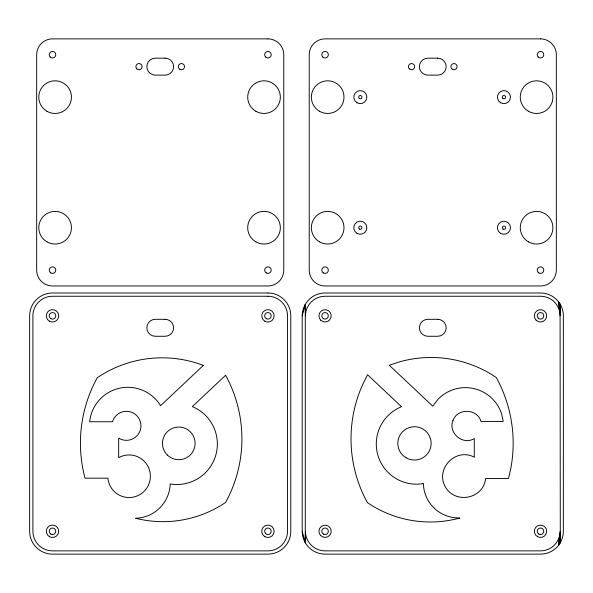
<?xml version="1.0" encoding="UTF-8"?>
<svg xmlns="http://www.w3.org/2000/svg" width="593" height="593" viewBox="0 0 593 593"><rect width="100%" height="100%" fill="white"/><g stroke="black" fill="none" stroke-linecap="round" stroke-linejoin="round"><path stroke-width="0.89" d="M305.276 542.706L305.276 304.417L302.215 315.839L302.215 531.276L305.276 542.706L305.477 531.276M560.088 315.839L560.289 304.417L558.628 301.933L560.088 315.839L560.289 542.706L558.628 545.189L560.088 531.276M560.289 304.417L559.918 313.282L558.628 301.933M305.477 315.839L305.276 304.417M558.628 545.189L559.918 533.833L560.289 542.706M423.046 483.621L423.387 483.91A35.187 35.187 0 0 0 457.707 517.926L459.857 518.112L457.744 518.564A111.84 111.84 0 0 1 367.49 502.686L367.408 502.642A132.484 132.484 0 0 1 362.442 385.035L367.564 374.732L401.468 406.679L401.083 406.894A40.168 40.168 0 0 0 423.046 483.629M302.215 531.276A22.853 22.853 0 0 0 325.06 554.129L540.497 554.129A22.853 22.853 0 0 0 563.35 531.276L563.35 315.839A22.853 22.853 0 0 0 540.497 292.994L325.06 292.994A22.853 22.853 0 0 0 302.215 315.839M559.421 310.769A19.584 19.584 0 0 0 540.497 296.255L325.06 296.255A19.584 19.584 0 0 0 305.647 313.282M559.421 536.346A19.584 19.584 0 0 1 540.497 550.867L325.06 550.867A19.584 19.584 0 0 1 305.647 533.833M452.941 420.578C447.937 432.949 462.963 445.728 474.274 438.546L474.274 457.225C456.165 447.344 435.432 468.136 445.024 486.304C454.623 504.613 483.584 499.128 485.63 478.507L508.498 478.507L510.521 469.834A135.93 135.93 0 0 0 512.174 426.738L510.855 418.176A136.086 136.086 0 0 0 496.259 377.504A116.117 116.117 0 0 0 398.592 362.123L389.297 365.258L432.727 406.175L437.745 399.593A38.041 38.041 0 0 1 501.671 414.07L503.212 421.423L480.96 421.423C477.313 408.399 457.418 407.851 452.941 420.578M203.347 365.399L160.584 405.686A38.375 38.375 0 0 0 89.654 421.749L112.507 421.749A14.514 14.514 0 0 1 131.787 412.328A14.514 14.514 0 0 1 139.37 432.416A14.514 14.514 0 0 1 118.667 438.079L118.667 457.663A21.304 21.304 0 0 1 148.939 468.507A21.304 21.304 0 0 1 133.974 496.971A21.304 21.304 0 0 1 107.882 478.18L85.029 478.18A135.604 135.604 0 0 1 97.252 377.734A115.739 115.739 0 0 1 203.347 365.399M225.607 375.273L192.347 406.613A40.48 40.48 0 0 1 170.206 483.947A35.498 35.498 0 0 1 135.589 518.245A111.528 111.528 0 0 0 225.607 502.412A132.113 132.113 0 0 0 225.607 375.273M267.94 38.871L52.503 38.871A15.833 15.833 0 0 0 36.67 54.704L36.67 270.141A15.833 15.833 0 0 0 52.503 285.974L267.94 285.974A15.833 15.833 0 0 0 283.773 270.141L283.773 54.704A15.833 15.833 0 0 0 267.94 38.871M540.497 38.871L325.06 38.871A15.833 15.833 0 0 0 309.227 54.704L309.227 270.141A15.833 15.833 0 0 0 325.06 285.974L540.497 285.974A15.833 15.833 0 0 0 556.33 270.141L556.33 54.704A15.833 15.833 0 0 0 540.497 38.871M165.113 58.158L155.322 58.158A8.487 8.487 0 0 0 146.834 66.646A8.487 8.487 0 0 0 155.322 75.133L165.113 75.133A8.487 8.487 0 0 0 173.601 66.646A8.487 8.487 0 0 0 165.113 58.158M437.678 58.158L427.887 58.158A8.487 8.487 0 0 0 419.399 66.646A8.487 8.487 0 0 0 427.887 75.133L437.678 75.133A8.487 8.487 0 0 0 446.166 66.646A8.487 8.487 0 0 0 437.678 58.158M267.94 292.994L52.503 292.994A22.853 22.853 0 0 0 29.65 315.839L29.65 531.276A22.853 22.853 0 0 0 52.503 554.129L267.94 554.129A22.853 22.853 0 0 0 290.785 531.276L290.785 315.839A22.853 22.853 0 0 0 267.94 292.994M267.94 296.255L52.503 296.255A19.584 19.584 0 0 0 32.911 315.839L32.911 531.276A19.584 19.584 0 0 0 52.503 550.867L267.94 550.867A19.584 19.584 0 0 0 287.523 531.276L287.523 315.839A19.584 19.584 0 0 0 267.94 296.255M165.113 319.301L155.322 319.301A8.487 8.487 0 0 0 146.834 327.781A8.487 8.487 0 0 0 155.322 336.268L165.113 336.268A8.487 8.487 0 0 0 173.601 327.781A8.487 8.487 0 0 0 165.113 319.301M437.678 319.301L427.887 319.301A8.487 8.487 0 0 0 419.399 327.781A8.487 8.487 0 0 0 427.887 336.268L437.678 336.268A8.487 8.487 0 0 0 446.166 327.781A8.487 8.487 0 0 0 437.678 319.301M255.865 111.262A16.322 16.322 0 0 0 280.341 97.126A16.322 16.322 0 0 0 255.865 82.998A16.322 16.322 0 0 0 255.865 111.262M179.887 69.329A3.098 3.098 0 0 0 184.534 66.646A3.098 3.098 0 0 0 179.887 63.962A3.098 3.098 0 0 0 179.887 69.329M136.805 68.84A3.098 3.098 0 0 0 141.994 67.446A3.098 3.098 0 0 0 138.199 63.651A3.098 3.098 0 0 0 136.805 68.84M255.865 241.84A16.322 16.322 0 0 0 280.341 227.705A16.322 16.322 0 0 0 255.865 213.576A16.322 16.322 0 0 0 255.865 241.84M46.951 111.262A16.322 16.322 0 0 0 71.434 97.126A16.322 16.322 0 0 0 46.951 82.998A16.322 16.322 0 0 0 46.951 111.262M46.951 241.84A16.322 16.322 0 0 0 71.434 227.705A16.322 16.322 0 0 0 46.951 213.576A16.322 16.322 0 0 0 46.951 241.84M50.865 272.965A3.262 3.262 0 0 0 55.764 270.141A3.262 3.262 0 0 0 50.865 267.317A3.262 3.262 0 0 0 50.865 272.965M266.309 272.965A3.262 3.262 0 0 0 271.201 270.141A3.262 3.262 0 0 0 266.309 267.317A3.262 3.262 0 0 0 266.309 272.965M265.627 57.01A3.262 3.262 0 0 0 271.09 55.549A3.262 3.262 0 0 0 267.095 51.547A3.262 3.262 0 0 0 265.627 57.01M50.19 57.01A3.262 3.262 0 0 0 55.653 55.549A3.262 3.262 0 0 0 51.658 51.547A3.262 3.262 0 0 0 50.19 57.01M167.419 455.09A16.322 16.322 0 0 0 194.615 447.359A16.322 16.322 0 0 0 174.32 427.679A16.322 16.322 0 0 0 167.419 455.09M266.309 318.671A3.262 3.262 0 0 0 271.201 315.839A3.262 3.262 0 0 0 266.309 313.015A3.262 3.262 0 0 0 266.309 318.671M50.865 534.108A3.262 3.262 0 0 0 55.764 531.276A3.262 3.262 0 0 0 50.865 528.452A3.262 3.262 0 0 0 50.865 534.108M49.397 536.65A6.204 6.204 0 0 0 58.7 531.276A6.204 6.204 0 0 0 49.397 525.909A6.204 6.204 0 0 0 49.397 536.65M264.834 321.213A6.204 6.204 0 0 0 274.136 315.839A6.204 6.204 0 0 0 264.834 310.473A6.204 6.204 0 0 0 264.834 321.213M50.865 318.671A3.262 3.262 0 0 0 55.764 315.839A3.262 3.262 0 0 0 50.865 313.015A3.262 3.262 0 0 0 50.865 318.671M49.397 321.213A6.204 6.204 0 0 0 58.7 315.839A6.204 6.204 0 0 0 49.397 310.473A6.204 6.204 0 0 0 49.397 321.213M265.627 533.589A3.262 3.262 0 0 0 271.09 532.121A3.262 3.262 0 0 0 267.095 528.126A3.262 3.262 0 0 0 265.627 533.589M264.834 536.65A6.204 6.204 0 0 0 274.136 531.276A6.204 6.204 0 0 0 264.834 525.909A6.204 6.204 0 0 0 264.834 536.65M405.938 457.67A16.648 16.648 0 0 0 431.133 443.631A16.648 16.648 0 0 0 406.375 428.828A16.648 16.648 0 0 0 405.938 457.67M538.867 534.108A3.262 3.262 0 0 0 543.766 531.276A3.262 3.262 0 0 0 538.867 528.452A3.262 3.262 0 0 0 538.867 534.108M538.192 318.152A3.262 3.262 0 0 0 543.655 316.684A3.262 3.262 0 0 0 539.652 312.689A3.262 3.262 0 0 0 538.192 318.152M323.43 318.671A3.262 3.262 0 0 0 328.329 315.839A3.262 3.262 0 0 0 323.43 313.015A3.262 3.262 0 0 0 323.43 318.671M323.43 534.108A3.262 3.262 0 0 0 328.329 531.276A3.262 3.262 0 0 0 323.43 528.452A3.262 3.262 0 0 0 323.43 534.108M537.414 536.621A6.167 6.167 0 0 0 546.672 531.276A6.167 6.167 0 0 0 537.414 525.939A6.167 6.167 0 0 0 537.414 536.621M320.724 535.62A6.138 6.138 0 0 0 330.99 532.87A6.138 6.138 0 0 0 323.474 525.354A6.138 6.138 0 0 0 320.724 535.62M320.724 320.183A6.138 6.138 0 0 0 330.99 317.425A6.138 6.138 0 0 0 323.474 309.909A6.138 6.138 0 0 0 320.724 320.183M536.139 320.205A6.167 6.167 0 0 0 546.457 317.44A6.167 6.167 0 0 0 538.904 309.88A6.167 6.167 0 0 0 536.139 320.205M528.422 111.262A16.322 16.322 0 0 0 552.906 97.126A16.322 16.322 0 0 0 528.422 82.998A16.322 16.322 0 0 0 528.422 111.262M452.452 69.329A3.098 3.098 0 0 0 457.099 66.646A3.098 3.098 0 0 0 452.452 63.962A3.098 3.098 0 0 0 452.452 69.329M409.37 68.84A3.098 3.098 0 0 0 414.559 67.446A3.098 3.098 0 0 0 410.764 63.651A3.098 3.098 0 0 0 409.37 68.84M528.422 241.84A16.322 16.322 0 0 0 552.906 227.705A16.322 16.322 0 0 0 528.422 213.576A16.322 16.322 0 0 0 528.422 241.84M319.516 111.262A16.322 16.322 0 0 0 343.992 97.126A16.322 16.322 0 0 0 319.516 82.998A16.322 16.322 0 0 0 319.516 111.262M319.516 241.84A16.322 16.322 0 0 0 343.992 227.705A16.322 16.322 0 0 0 319.516 213.576A16.322 16.322 0 0 0 319.516 241.84M500.677 233.36A6.53 6.53 0 0 0 510.469 227.705A6.53 6.53 0 0 0 500.677 222.056A6.53 6.53 0 0 0 500.677 233.36M323.43 272.965A3.262 3.262 0 0 0 328.329 270.141A3.262 3.262 0 0 0 323.43 267.317A3.262 3.262 0 0 0 323.43 272.965M538.867 272.965A3.262 3.262 0 0 0 543.766 270.141A3.262 3.262 0 0 0 538.867 267.317A3.262 3.262 0 0 0 538.867 272.965M538.192 57.01A3.262 3.262 0 0 0 543.655 55.549A3.262 3.262 0 0 0 539.652 51.547A3.262 3.262 0 0 0 538.192 57.01M322.755 57.01A3.262 3.262 0 0 0 328.218 55.549A3.262 3.262 0 0 0 324.215 51.547A3.262 3.262 0 0 0 322.755 57.01M357.053 233.36A6.53 6.53 0 0 0 366.845 227.705A6.53 6.53 0 0 0 357.053 222.056A6.53 6.53 0 0 0 357.053 233.36M503.123 229.12A1.631 1.631 0 0 0 505.577 227.705A1.631 1.631 0 0 0 503.123 226.296A1.631 1.631 0 0 0 503.123 229.12M500.677 102.782A6.53 6.53 0 0 0 510.469 97.126A6.53 6.53 0 0 0 500.677 91.478A6.53 6.53 0 0 0 500.677 102.782M503.123 98.542A1.631 1.631 0 0 0 505.577 97.126A1.631 1.631 0 0 0 503.123 95.718A1.631 1.631 0 0 0 503.123 98.542M357.053 102.782A6.53 6.53 0 0 0 366.845 97.126A6.53 6.53 0 0 0 357.053 91.478A6.53 6.53 0 0 0 357.053 102.782M359.499 98.542A1.631 1.631 0 0 0 361.945 97.126A1.631 1.631 0 0 0 359.499 95.718A1.631 1.631 0 0 0 359.499 98.542M359.499 229.12A1.631 1.631 0 0 0 361.945 227.705A1.631 1.631 0 0 0 359.499 226.296A1.631 1.631 0 0 0 359.499 229.12"/></g></svg>
